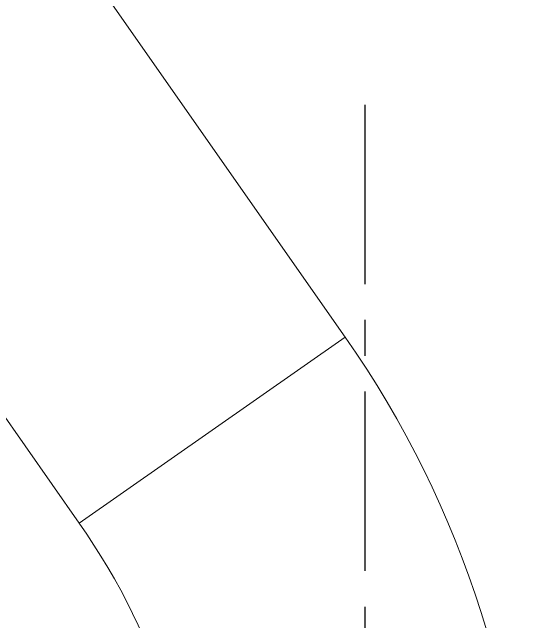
# Model space of a CAD drawing. Header units: millimetres. Extents: x 1334 to 1928, y -1757 to -1337.
# Drawn here: x 1719.79 to 1738.05, y -1670.66 to -1649.08 of the extents above; entities that cross this region are included whole.
import ezdxf

# ---------------------------------------------------------------- set-up
doc = ezdxf.new("R2010")
doc.units = ezdxf.units.MM
doc.header["$LTSCALE"] = 0.1
doc.linetypes.add('CENTERX2', pattern=[101.6, 63.5, -12.7, 12.7, -12.7])
doc.layers.get('0').update_dxf_attribs({"lineweight": 13})
doc.layers.add('CENTER', color=1, linetype='CENTERX2')

msp = doc.modelspace()

# ---------------------------------------------------------------- linework, layer by layer
at = {"color": 7, "linetype": 'Continuous'}
for p, q in [((1731.587, -1660.58), (1712.437, -1633.232)), ((1722.166, -1667.176), (1703.017, -1639.828)), ((1731.587, -1660.58), (1722.166, -1667.176))]:
    msp.add_line(p, q, dxfattribs=at)
for radius in [35.75, 24.25]:
    msp.add_arc((1702.302, -1681.085), radius, 0, 35, dxfattribs=at)
at = {"layer": 'CENTER'}
msp.add_line((1732.297, -1719.663), (1732.297, -1652.168), dxfattribs=at)

doc.saveas('drawing.dxf')
